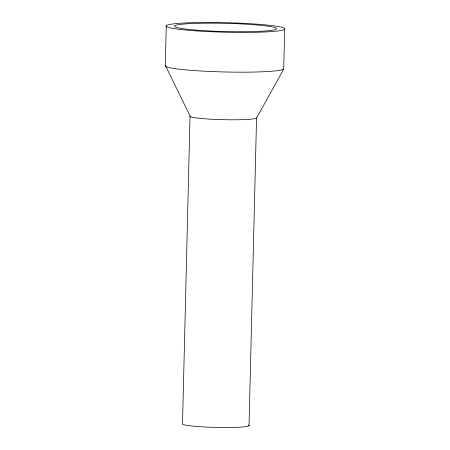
<?xml version="1.0" encoding="UTF-8"?>
<svg xmlns="http://www.w3.org/2000/svg" width="450" height="450" viewBox="0 0 450 450"><rect width="100%" height="100%" fill="white"/><g stroke="black" fill="none" stroke-linecap="round" stroke-linejoin="round"><path stroke-width="0.67" d="M248.659 425.053A33.396 2.677 1.4 0 1 217.226 427.433A33.396 2.677 1.4 0 1 182.514 423.681L190.035 115.959L165.313 65.34L166.281 25.594M249.036 425.762L256.556 118.041L283.719 69.047L284.687 29.301A59.451 4.77 1.4 0 0 200.379 22.517A59.451 4.77 1.4 0 0 191.385 30.527A59.451 4.77 1.4 0 0 284.687 29.301M256.556 118.041A33.396 2.677 1.4 0 1 220.382 119.599A33.396 2.677 1.4 0 1 190.035 115.959M283.719 69.047A59.451 4.77 1.4 0 1 219.324 71.82A59.451 4.77 1.4 0 1 165.313 65.34M196.161 30.094A51.126 4.101 1.4 0 0 276.401 29.042A51.126 4.101 1.4 0 0 203.895 23.203A51.126 4.101 1.4 0 0 196.161 30.094"/></g></svg>
